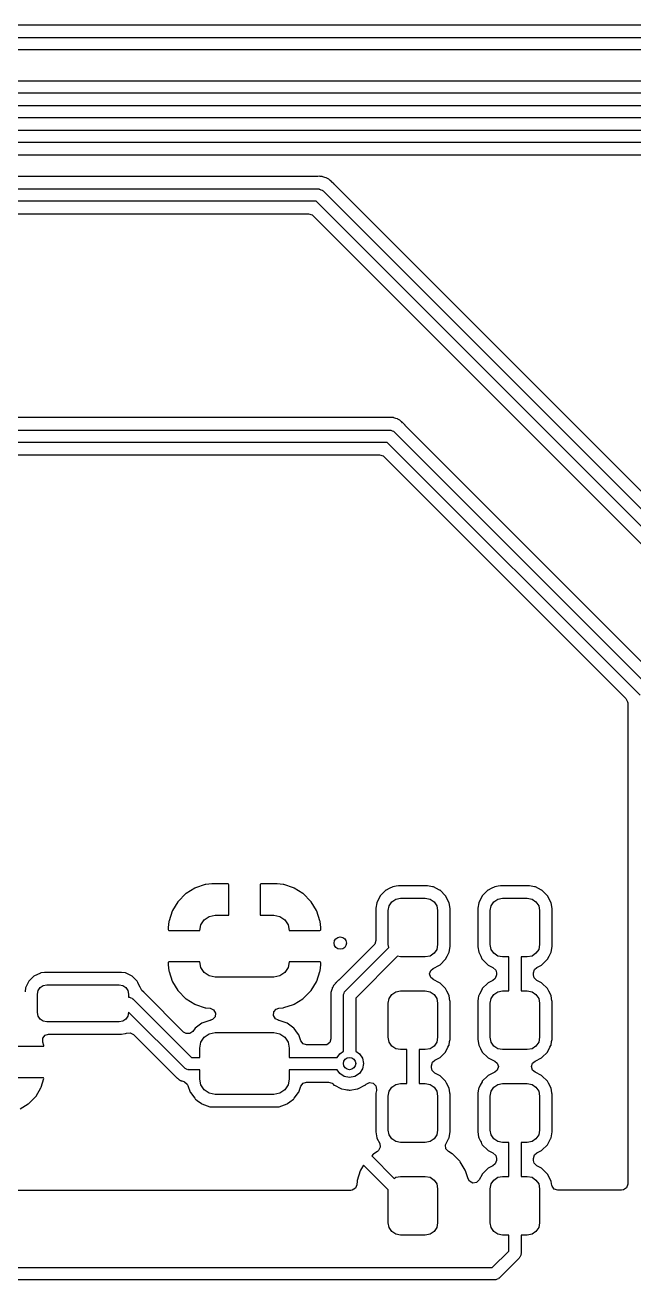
# Model space of a CAD drawing. Extents: x 97 to 313, y -173 to 213.
# Drawn here: x 206.2 to 216.05, y -152.95 to -132.65 of the extents above; entities that cross this region are included whole.
import ezdxf

# ---------------------------------------------------------------- set-up
doc = ezdxf.new("R2010")
doc.units = 0
doc.layers.add('BLACK', color=7, linetype='CONTINUOUS')

msp = doc.modelspace()

# ---------------------------------------------------------------- linework, layer by layer
at = {"layer": 'BLACK', "linetype": 'CONTINUOUS'}
for p, q in [((229.673, -132.649), (193.554, -132.649)), ((193.5, -132.85), (229.7, -132.85)), ((229.659, -133.05), (193.541, -133.05)), ((194.4, -133.55), (226.1, -133.55)), ((226.059, -133.75), (194.441, -133.75)), ((196.091, -133.951), (219.63, -133.951)), ((219.623, -134.149), (196.092, -134.149)), ((195.949, -134.35), (219.65, -134.35)), ((219.609, -134.55), (195.949, -134.55)), ((196.092, -134.75), (219.485, -134.75)), ((210.923, -135.1), (196.042, -135.1)), ((210.936, -135.099), (210.923, -135.1)), ((210.965, -135.095), (210.936, -135.099)), ((210.974, -135.097), (210.965, -135.095)), ((210.997, -135.1), (210.974, -135.097)), ((210.974, -135.097), (210.974, -135.097)), ((210.974, -135.097), (210.974, -135.097)), ((211.003, -135.1), (210.997, -135.1)), ((211.009, -135.1), (211.003, -135.1)), ((211.016, -135.103), (211.009, -135.1)), ((211.034, -135.11), (211.016, -135.103)), ((211.016, -135.103), (211.016, -135.103)), ((211.048, -135.114), (211.034, -135.11)), ((211.074, -135.121), (211.048, -135.114)), ((211.081, -135.126), (211.074, -135.121)), ((211.083, -135.127), (211.081, -135.126)), ((211.081, -135.126), (211.081, -135.126)), ((211.103, -135.137), (211.083, -135.127)), ((211.113, -135.142), (211.103, -135.137)), ((211.12, -135.148), (211.113, -135.142)), ((211.135, -135.162), (211.12, -135.148)), ((211.139, -135.165), (211.135, -135.162)), ((211.143, -135.168), (211.139, -135.165)), ((211.157, -135.182), (211.143, -135.168)), ((211.159, -135.184), (211.157, -135.182)), ((211.195, -135.218), (211.159, -135.184)), ((195.899, -135.3), (210.95, -135.3)), ((210.95, -135.3), (210.958, -135.302)), ((210.958, -135.302), (210.966, -135.301)), ((210.966, -135.301), (210.987, -135.312)), ((210.987, -135.312), (211.009, -135.319)), ((211.009, -135.319), (211.014, -135.326)), ((211.014, -135.326), (211.021, -135.329)), ((211.021, -135.329), (217.021, -141.329)), ((211.198, -135.222), (211.195, -135.218)), ((211.2, -135.225), (211.198, -135.222)), ((217.143, -141.168), (211.2, -135.225)), ((210.909, -135.5), (195.899, -135.5)), ((216.85, -141.441), (210.909, -135.5)), ((196.042, -135.701), (210.785, -135.701)), ((210.785, -135.701), (210.843, -135.719)), ((210.843, -135.719), (210.855, -135.729)), ((210.855, -135.729), (216.621, -141.495)), ((212.073, -138.999), (201.654, -138.999)), ((212.086, -138.999), (212.073, -138.999)), ((212.087, -138.998), (212.086, -138.999)), ((212.115, -138.995), (212.087, -138.998)), ((212.124, -138.997), (212.115, -138.995)), ((212.147, -138.999), (212.124, -138.997)), ((212.124, -138.997), (212.124, -138.997)), ((212.124, -138.997), (212.124, -138.997)), ((212.153, -138.999), (212.147, -138.999)), ((212.159, -139), (212.153, -138.999)), ((212.166, -139.003), (212.159, -139)), ((212.184, -139.01), (212.166, -139.003)), ((212.166, -139.003), (212.166, -139.003)), ((212.198, -139.014), (212.184, -139.01)), ((212.224, -139.021), (212.198, -139.014)), ((212.231, -139.026), (212.224, -139.021)), ((212.233, -139.027), (212.231, -139.026)), ((212.231, -139.026), (212.231, -139.026)), ((212.253, -139.037), (212.233, -139.027)), ((212.263, -139.042), (212.253, -139.037)), ((212.27, -139.048), (212.263, -139.042)), ((212.285, -139.062), (212.27, -139.048)), ((201.6, -139.2), (212.1, -139.2)), ((212.1, -139.2), (212.108, -139.202)), ((212.108, -139.202), (212.116, -139.201)), ((212.116, -139.201), (212.137, -139.212)), ((212.137, -139.212), (212.159, -139.219)), ((212.159, -139.219), (212.164, -139.226)), ((212.164, -139.226), (212.171, -139.229)), ((212.171, -139.229), (216.321, -143.379)), ((212.289, -139.065), (212.285, -139.062)), ((212.293, -139.068), (212.289, -139.065)), ((212.307, -139.082), (212.293, -139.068)), ((212.309, -139.084), (212.307, -139.082)), ((212.345, -139.118), (212.309, -139.084)), ((212.348, -139.122), (212.345, -139.118)), ((212.35, -139.125), (212.348, -139.122)), ((216.443, -143.218), (212.35, -139.125)), ((212.059, -139.4), (201.641, -139.4)), ((216.15, -143.491), (212.059, -139.4)), ((201.765, -139.6), (211.935, -139.6)), ((211.935, -139.6), (211.993, -139.619)), ((211.993, -139.619), (212.005, -139.629)), ((212.005, -139.629), (215.921, -143.545)), ((215.921, -143.545), (215.948, -143.6)), ((215.948, -143.6), (215.95, -143.615)), ((215.95, -143.615), (215.95, -151.401)), ((209.114, -146.555), (208.957, -146.607)), ((209.124, -146.552), (209.114, -146.555)), ((209.222, -146.542), (209.124, -146.552)), ((209.227, -146.542), (209.222, -146.542)), ((209.488, -146.542), (209.227, -146.542)), ((209.492, -146.545), (209.488, -146.542)), ((209.496, -146.558), (209.492, -146.545)), ((209.496, -147.05), (209.496, -146.558)), ((210.007, -146.546), (210.004, -146.55)), ((210.004, -146.55), (210.004, -147.05)), ((210.02, -146.542), (210.007, -146.546)), ((210.273, -146.542), (210.02, -146.542)), ((210.278, -146.542), (210.273, -146.542)), ((210.374, -146.552), (210.278, -146.542)), ((210.385, -146.554), (210.374, -146.552)), ((210.542, -146.607), (210.385, -146.554)), ((208.797, -146.706), (208.68, -146.823)), ((208.806, -146.699), (208.797, -146.706)), ((208.946, -146.612), (208.806, -146.699)), ((208.957, -146.607), (208.946, -146.612)), ((210.552, -146.611), (210.542, -146.607)), ((210.693, -146.698), (210.552, -146.611)), ((210.702, -146.705), (210.693, -146.698)), ((210.819, -146.822), (210.702, -146.705)), ((211.943, -146.744), (211.893, -146.843)), ((211.947, -146.737), (211.943, -146.744)), ((211.943, -146.744), (211.943, -146.744)), ((212.037, -146.647), (211.947, -146.737)), ((212.044, -146.643), (212.037, -146.647)), ((212.093, -146.618), (212.044, -146.643)), ((212.044, -146.643), (212.044, -146.643)), ((212.15, -146.589), (212.093, -146.618)), ((212.203, -146.581), (212.15, -146.589)), ((212.198, -146.79), (212.275, -146.775)), ((212.24, -146.575), (212.203, -146.581)), ((212.243, -146.575), (212.24, -146.575)), ((212.24, -146.575), (212.24, -146.575)), ((212.475, -146.575), (212.243, -146.575)), ((212.275, -146.775), (212.675, -146.775)), ((212.707, -146.575), (212.475, -146.575)), ((212.675, -146.775), (212.752, -146.79)), ((212.71, -146.575), (212.707, -146.575)), ((212.793, -146.588), (212.71, -146.575)), ((212.71, -146.575), (212.71, -146.575)), ((212.8, -146.589), (212.793, -146.588)), ((212.793, -146.588), (212.793, -146.588)), ((212.807, -146.593), (212.8, -146.589)), ((212.906, -146.643), (212.807, -146.593)), ((212.807, -146.593), (212.807, -146.593)), ((212.913, -146.647), (212.906, -146.643)), ((212.906, -146.643), (212.906, -146.643)), ((213.003, -146.737), (212.913, -146.647)), ((213.061, -146.85), (213.003, -146.737)), ((213.593, -146.744), (213.543, -146.843)), ((213.597, -146.737), (213.593, -146.744)), ((213.593, -146.744), (213.593, -146.744)), ((213.687, -146.647), (213.597, -146.737)), ((213.694, -146.643), (213.687, -146.647)), ((213.743, -146.618), (213.694, -146.643)), ((213.694, -146.643), (213.694, -146.643)), ((213.8, -146.589), (213.743, -146.618)), ((213.853, -146.581), (213.8, -146.589)), ((213.848, -146.79), (213.925, -146.775)), ((213.89, -146.575), (213.853, -146.581)), ((213.893, -146.575), (213.89, -146.575)), ((213.89, -146.575), (213.89, -146.575)), ((214.125, -146.575), (213.893, -146.575)), ((213.925, -146.775), (214.325, -146.775)), ((214.357, -146.575), (214.125, -146.575)), ((214.325, -146.775), (214.402, -146.79)), ((214.36, -146.575), (214.357, -146.575)), ((214.443, -146.588), (214.36, -146.575)), ((214.36, -146.575), (214.36, -146.575)), ((214.45, -146.589), (214.443, -146.588)), ((214.443, -146.588), (214.443, -146.588)), ((214.457, -146.593), (214.45, -146.589)), ((214.556, -146.643), (214.457, -146.593)), ((214.457, -146.593), (214.457, -146.593)), ((214.563, -146.647), (214.556, -146.643)), ((214.556, -146.643), (214.556, -146.643)), ((214.653, -146.737), (214.563, -146.647)), ((214.711, -146.85), (214.653, -146.737)), ((208.586, -146.973), (208.582, -146.983)), ((208.673, -146.832), (208.586, -146.973)), ((208.68, -146.823), (208.673, -146.832)), ((210.826, -146.831), (210.819, -146.822)), ((210.913, -146.971), (210.826, -146.831)), ((210.918, -146.982), (210.913, -146.971)), ((211.875, -146.94), (211.874, -146.943)), ((211.874, -146.943), (211.875, -147.2)), ((211.876, -146.936), (211.875, -146.94)), ((211.889, -146.85), (211.876, -146.936)), ((211.893, -146.843), (211.889, -146.85)), ((212.075, -146.975), (212.09, -146.898)), ((212.075, -147.525), (212.075, -146.975)), ((212.09, -146.898), (212.134, -146.834)), ((212.134, -146.834), (212.198, -146.79)), ((212.752, -146.79), (212.816, -146.834)), ((212.816, -146.834), (212.86, -146.898)), ((212.86, -146.898), (212.875, -146.975)), ((212.875, -146.975), (212.875, -147.525)), ((213.075, -146.94), (213.061, -146.85)), ((213.075, -146.943), (213.075, -146.94)), ((213.075, -147.557), (213.075, -146.943)), ((213.525, -146.94), (213.524, -146.943)), ((213.524, -146.943), (213.525, -147.557)), ((213.526, -146.936), (213.525, -146.94)), ((213.539, -146.85), (213.526, -146.936)), ((213.543, -146.843), (213.539, -146.85)), ((213.725, -146.975), (213.74, -146.898)), ((213.725, -147.525), (213.725, -146.975)), ((213.74, -146.898), (213.784, -146.834)), ((213.784, -146.834), (213.848, -146.79)), ((214.402, -146.79), (214.466, -146.834)), ((214.466, -146.834), (214.51, -146.898)), ((214.51, -146.898), (214.525, -146.975)), ((214.525, -146.975), (214.525, -147.525)), ((214.725, -146.94), (214.711, -146.85)), ((214.725, -146.943), (214.725, -146.94)), ((214.725, -147.557), (214.725, -146.943)), ((208.527, -147.151), (208.517, -147.247)), ((208.529, -147.14), (208.527, -147.151)), ((208.582, -146.983), (208.529, -147.14)), ((209.044, -147.204), (209.098, -147.123)), ((209.098, -147.123), (209.179, -147.069)), ((209.179, -147.069), (209.275, -147.05)), ((209.275, -147.05), (209.496, -147.05)), ((210.004, -147.05), (210.225, -147.05)), ((210.225, -147.05), (210.321, -147.069)), ((210.321, -147.069), (210.402, -147.123)), ((210.402, -147.123), (210.456, -147.204)), ((210.97, -147.139), (210.918, -146.982)), ((210.973, -147.149), (210.97, -147.139)), ((210.983, -147.247), (210.973, -147.149)), ((208.517, -147.247), (208.517, -147.252)), ((208.517, -147.252), (208.517, -147.28)), ((208.517, -147.28), (208.521, -147.293)), ((208.521, -147.293), (208.525, -147.296)), ((208.525, -147.296), (209.026, -147.296)), ((209.026, -147.296), (209.044, -147.204)), ((210.456, -147.204), (210.474, -147.296)), ((210.474, -147.296), (210.967, -147.296)), ((210.967, -147.296), (210.98, -147.292)), ((210.98, -147.292), (210.983, -147.288)), ((210.983, -147.252), (210.983, -147.247)), ((210.983, -147.288), (210.983, -147.252)), ((211.875, -147.2), (211.875, -147.46)), ((211.846, -147.53), (211.275, -148.1)), ((211.379, -148.279), (212.085, -147.574)), ((211.856, -147.518), (211.846, -147.53)), ((211.875, -147.46), (211.856, -147.518)), ((212.085, -147.574), (212.075, -147.525)), ((212.875, -147.525), (212.86, -147.602)), ((213.061, -147.648), (213.075, -147.558)), ((213.075, -147.558), (213.075, -147.557)), ((213.525, -147.557), (213.525, -147.56)), ((213.525, -147.56), (213.539, -147.65)), ((213.74, -147.602), (213.725, -147.525)), ((214.525, -147.525), (214.51, -147.602)), ((214.711, -147.648), (214.725, -147.558)), ((214.725, -147.558), (214.725, -147.557)), ((212.226, -147.715), (211.55, -148.391)), ((212.275, -147.725), (212.226, -147.715)), ((212.675, -147.725), (212.275, -147.725)), ((212.752, -147.71), (212.675, -147.725)), ((212.816, -147.666), (212.752, -147.71)), ((212.86, -147.602), (212.816, -147.666)), ((212.913, -147.853), (213.003, -147.763)), ((213.003, -147.763), (213.029, -147.713)), ((213.029, -147.713), (213.057, -147.657)), ((213.057, -147.657), (213.061, -147.65)), ((213.057, -147.657), (213.057, -147.657)), ((213.061, -147.65), (213.061, -147.648)), ((213.539, -147.65), (213.572, -147.714)), ((213.572, -147.714), (213.592, -147.754)), ((213.592, -147.754), (213.597, -147.763)), ((213.597, -147.763), (213.687, -147.853)), ((213.784, -147.666), (213.74, -147.602)), ((213.848, -147.71), (213.784, -147.666)), ((213.925, -147.725), (213.848, -147.71)), ((214.025, -147.725), (213.925, -147.725)), ((214.025, -148.275), (214.025, -147.725)), ((214.325, -147.725), (214.225, -147.725)), ((214.225, -147.725), (214.225, -148.275)), ((214.402, -147.71), (214.325, -147.725)), ((214.466, -147.666), (214.402, -147.71)), ((214.51, -147.602), (214.466, -147.666)), ((214.563, -147.853), (214.653, -147.763)), ((214.653, -147.763), (214.679, -147.713)), ((214.679, -147.713), (214.707, -147.657)), ((214.707, -147.657), (214.711, -147.65)), ((214.707, -147.657), (214.707, -147.657)), ((214.711, -147.65), (214.711, -147.648)), ((206.448, -147.985), (206.343, -148.036)), ((206.455, -147.984), (206.448, -147.985)), ((206.456, -147.984), (206.455, -147.984)), ((206.513, -147.975), (206.456, -147.984)), ((206.517, -147.975), (206.513, -147.975)), ((206.513, -147.975), (206.513, -147.975)), ((207.758, -147.975), (206.517, -147.975)), ((207.762, -147.975), (207.758, -147.975)), ((207.819, -147.983), (207.762, -147.975)), ((207.762, -147.975), (207.762, -147.975)), ((207.827, -147.984), (207.819, -147.983)), ((207.819, -147.983), (207.819, -147.983)), ((207.931, -148.036), (207.827, -147.984)), ((208.52, -147.808), (208.517, -147.812)), ((208.517, -147.812), (208.517, -147.848)), ((208.517, -147.848), (208.517, -147.853)), ((208.517, -147.853), (208.527, -147.951)), ((208.533, -147.804), (208.52, -147.808)), ((208.527, -147.951), (208.53, -147.961)), ((208.53, -147.961), (208.582, -148.118)), ((209.026, -147.804), (208.533, -147.804)), ((209.044, -147.896), (209.026, -147.804)), ((209.098, -147.977), (209.044, -147.896)), ((209.179, -148.031), (209.098, -147.977)), ((210.402, -147.977), (210.321, -148.031)), ((210.456, -147.896), (210.402, -147.977)), ((210.474, -147.804), (210.456, -147.896)), ((210.975, -147.804), (210.474, -147.804)), ((210.918, -148.117), (210.971, -147.96)), ((210.971, -147.96), (210.973, -147.949)), ((210.973, -147.949), (210.983, -147.853)), ((210.979, -147.807), (210.975, -147.804)), ((210.983, -147.82), (210.979, -147.807)), ((210.983, -147.848), (210.983, -147.82)), ((210.983, -147.853), (210.983, -147.848)), ((212.743, -148), (212.762, -147.942)), ((212.762, -147.942), (212.801, -147.913)), ((212.8, -147.911), (212.906, -147.857)), ((212.801, -147.913), (212.8, -147.911)), ((212.906, -147.857), (212.913, -147.853)), ((212.906, -147.857), (212.906, -147.857)), ((213.687, -147.853), (213.694, -147.857)), ((213.694, -147.857), (213.694, -147.857)), ((213.694, -147.857), (213.77, -147.896)), ((213.77, -147.896), (213.814, -147.939)), ((213.814, -147.939), (213.825, -147.984)), ((213.825, -147.984), (213.825, -148.016)), ((214.425, -147.984), (214.444, -147.926)), ((214.425, -148.016), (214.425, -147.984)), ((214.444, -147.926), (214.48, -147.896)), ((214.48, -147.896), (214.556, -147.857)), ((214.556, -147.857), (214.563, -147.853)), ((214.556, -147.857), (214.556, -147.857)), ((206.261, -148.119), (206.209, -148.223)), ((206.312, -148.067), (206.261, -148.119)), ((206.337, -148.042), (206.312, -148.067)), ((206.343, -148.036), (206.337, -148.042)), ((206.444, -148.219), (206.493, -148.186)), ((206.493, -148.186), (206.55, -148.175)), ((206.55, -148.175), (207.725, -148.175)), ((207.725, -148.175), (207.782, -148.186)), ((207.782, -148.186), (207.831, -148.219)), ((208.014, -148.118), (207.931, -148.036)), ((208.025, -148.14), (208.014, -148.118)), ((208.064, -148.22), (208.025, -148.14)), ((208.582, -148.118), (208.587, -148.129)), ((208.587, -148.129), (208.674, -148.269)), ((209.275, -148.05), (209.179, -148.031)), ((210.225, -148.05), (209.275, -148.05)), ((210.321, -148.031), (210.225, -148.05)), ((210.827, -148.268), (210.914, -148.127)), ((210.914, -148.127), (210.918, -148.117)), ((211.187, -148.197), (211.177, -148.217)), ((211.188, -148.195), (211.187, -148.197)), ((211.192, -148.187), (211.188, -148.195)), ((211.188, -148.195), (211.188, -148.195)), ((211.212, -148.165), (211.192, -148.187)), ((211.215, -148.161), (211.212, -148.165)), ((211.218, -148.157), (211.215, -148.161)), ((211.232, -148.143), (211.218, -148.157)), ((211.234, -148.141), (211.232, -148.143)), ((211.262, -148.111), (211.234, -148.141)), ((211.268, -148.105), (211.262, -148.111)), ((211.272, -148.102), (211.268, -148.105)), ((211.275, -148.1), (211.272, -148.102)), ((212.762, -148.058), (212.743, -148)), ((212.801, -148.087), (212.762, -148.058)), ((212.8, -148.089), (212.801, -148.087)), ((212.906, -148.143), (212.8, -148.089)), ((212.913, -148.147), (212.906, -148.143)), ((212.906, -148.143), (212.906, -148.143)), ((213.003, -148.237), (212.913, -148.147)), ((213.687, -148.147), (213.597, -148.237)), ((213.694, -148.143), (213.687, -148.147)), ((213.77, -148.104), (213.694, -148.143)), ((213.694, -148.143), (213.694, -148.143)), ((213.806, -148.074), (213.77, -148.104)), ((213.825, -148.016), (213.806, -148.074)), ((214.436, -148.061), (214.425, -148.016)), ((214.48, -148.104), (214.436, -148.061)), ((214.556, -148.143), (214.48, -148.104)), ((214.563, -148.147), (214.556, -148.143)), ((214.556, -148.143), (214.556, -148.143)), ((214.653, -148.237), (214.563, -148.147)), ((206.201, -148.278), (206.2, -148.292)), ((206.208, -148.231), (206.201, -148.278)), ((206.209, -148.223), (206.208, -148.231)), ((206.208, -148.231), (206.208, -148.231)), ((206.4, -148.325), (206.411, -148.268)), ((206.4, -148.625), (206.4, -148.325)), ((206.411, -148.268), (206.444, -148.219)), ((207.831, -148.219), (207.864, -148.268)), ((207.864, -148.268), (207.875, -148.325)), ((207.875, -148.325), (207.875, -148.375)), ((207.875, -148.375), (207.883, -148.377)), ((207.883, -148.377), (207.891, -148.376)), ((207.891, -148.376), (207.912, -148.387)), ((207.912, -148.387), (207.934, -148.394)), ((207.934, -148.394), (207.939, -148.401)), ((208.065, -148.223), (208.064, -148.22)), ((208.066, -148.225), (208.065, -148.223)), ((208.091, -148.266), (208.066, -148.225)), ((208.12, -148.293), (208.091, -148.266)), ((208.123, -148.297), (208.12, -148.293)), ((208.125, -148.3), (208.123, -148.297)), ((208.765, -148.94), (208.125, -148.3)), ((208.674, -148.269), (208.681, -148.278)), ((208.681, -148.278), (208.798, -148.395)), ((208.798, -148.395), (208.807, -148.402)), ((210.694, -148.401), (210.703, -148.394)), ((210.703, -148.394), (210.82, -148.277)), ((210.82, -148.277), (210.827, -148.268)), ((211.147, -148.326), (211.145, -148.335)), ((211.145, -148.335), (211.147, -148.352)), ((211.149, -148.303), (211.147, -148.326)), ((211.147, -148.352), (211.149, -148.364)), ((211.15, -148.291), (211.149, -148.297)), ((211.149, -148.297), (211.149, -148.303)), ((211.149, -148.364), (211.149, -148.377)), ((211.149, -148.377), (211.149, -149.05)), ((211.153, -148.284), (211.15, -148.291)), ((211.16, -148.266), (211.153, -148.284)), ((211.164, -148.252), (211.16, -148.266)), ((211.166, -148.243), (211.164, -148.252)), ((211.171, -148.226), (211.166, -148.243)), ((211.176, -148.219), (211.171, -148.226)), ((211.177, -148.217), (211.176, -148.219)), ((211.176, -148.219), (211.176, -148.219)), ((211.35, -148.35), (211.352, -148.342)), ((211.35, -149.251), (211.35, -148.35)), ((211.351, -148.334), (211.362, -148.313)), ((211.352, -148.342), (211.351, -148.334)), ((211.362, -148.313), (211.369, -148.291)), ((211.369, -148.291), (211.376, -148.286)), ((211.376, -148.286), (211.379, -148.279)), ((211.55, -148.391), (211.55, -149.251)), ((212.075, -148.475), (212.09, -148.398)), ((212.09, -148.398), (212.134, -148.334)), ((212.134, -148.334), (212.198, -148.29)), ((212.198, -148.29), (212.275, -148.275)), ((212.275, -148.275), (212.675, -148.275)), ((212.675, -148.275), (212.752, -148.29)), ((212.752, -148.29), (212.816, -148.334)), ((212.816, -148.334), (212.86, -148.398)), ((212.86, -148.398), (212.875, -148.475)), ((213.007, -148.244), (213.003, -148.237)), ((213.024, -148.278), (213.007, -148.244)), ((213.007, -148.244), (213.007, -148.244)), ((213.061, -148.35), (213.024, -148.278)), ((213.068, -148.395), (213.061, -148.35)), ((213.074, -148.436), (213.068, -148.395)), ((213.532, -148.394), (213.525, -148.44)), ((213.538, -148.357), (213.532, -148.394)), ((213.539, -148.35), (213.538, -148.357)), ((213.538, -148.357), (213.538, -148.357)), ((213.551, -148.326), (213.539, -148.35)), ((213.593, -148.244), (213.551, -148.326)), ((213.597, -148.237), (213.593, -148.244)), ((213.593, -148.244), (213.593, -148.244)), ((213.725, -148.475), (213.74, -148.398)), ((213.74, -148.398), (213.784, -148.334)), ((213.784, -148.334), (213.848, -148.29)), ((213.848, -148.29), (213.925, -148.275)), ((213.925, -148.275), (214.025, -148.275)), ((214.225, -148.275), (214.325, -148.275)), ((214.325, -148.275), (214.402, -148.29)), ((214.402, -148.29), (214.466, -148.334)), ((214.466, -148.334), (214.51, -148.398)), ((214.51, -148.398), (214.525, -148.475)), ((214.657, -148.244), (214.653, -148.237)), ((214.674, -148.278), (214.657, -148.244)), ((214.657, -148.244), (214.657, -148.244)), ((214.711, -148.35), (214.674, -148.278)), ((214.718, -148.395), (214.711, -148.35)), ((214.724, -148.436), (214.718, -148.395)), ((207.939, -148.401), (207.946, -148.404)), ((207.946, -148.404), (208.891, -149.35)), ((208.807, -148.402), (208.948, -148.489)), ((208.948, -148.489), (208.958, -148.493)), ((208.958, -148.493), (209.115, -148.546)), ((209.115, -148.546), (209.126, -148.548)), ((209.126, -148.548), (209.195, -148.555)), ((209.195, -148.555), (209.251, -148.58)), ((209.251, -148.58), (209.282, -148.633)), ((210.224, -148.614), (210.264, -148.568)), ((210.264, -148.568), (210.304, -148.555)), ((210.304, -148.555), (210.376, -148.548)), ((210.376, -148.548), (210.386, -148.545)), ((210.386, -148.545), (210.543, -148.493)), ((210.543, -148.493), (210.554, -148.488)), ((210.554, -148.488), (210.694, -148.401)), ((212.075, -149.025), (212.075, -148.475)), ((212.875, -148.475), (212.875, -149.025)), ((213.075, -148.443), (213.074, -148.436)), ((213.075, -149.057), (213.075, -148.443)), ((213.525, -148.44), (213.524, -148.443)), ((213.524, -148.443), (213.525, -149.057)), ((213.725, -149.025), (213.725, -148.475)), ((214.525, -148.475), (214.525, -149.025)), ((214.725, -148.443), (214.724, -148.436)), ((214.725, -149.057), (214.725, -148.443)), ((206.411, -148.682), (206.4, -148.625)), ((206.444, -148.731), (206.411, -148.682)), ((206.493, -148.764), (206.444, -148.731)), ((206.55, -148.775), (206.493, -148.764)), ((207.725, -148.775), (206.55, -148.775)), ((207.782, -148.764), (207.725, -148.775)), ((207.831, -148.731), (207.782, -148.764)), ((207.864, -148.682), (207.831, -148.731)), ((207.875, -148.625), (207.864, -148.682)), ((208.779, -149.521), (207.875, -148.616)), ((207.875, -148.616), (207.875, -148.625)), ((209.062, -148.797), (208.953, -148.878)), ((209.19, -148.752), (209.062, -148.797)), ((209.196, -148.752), (209.19, -148.752)), ((209.202, -148.751), (209.196, -148.752)), ((209.235, -148.739), (209.201, -148.75)), ((209.201, -148.75), (209.202, -148.751)), ((209.276, -148.693), (209.235, -148.739)), ((209.282, -148.633), (209.276, -148.693)), ((210.218, -148.675), (210.224, -148.614)), ((210.249, -148.728), (210.218, -148.675)), ((210.299, -148.749), (210.249, -148.728)), ((210.298, -148.751), (210.299, -148.749)), ((210.304, -148.752), (210.298, -148.751)), ((210.31, -148.752), (210.304, -148.752)), ((210.438, -148.797), (210.31, -148.752)), ((210.547, -148.878), (210.438, -148.797)), ((206.487, -149.041), (206.524, -148.993)), ((206.524, -148.993), (206.58, -148.975)), ((206.58, -148.975), (207.758, -148.975)), ((207.758, -148.975), (207.762, -148.975)), ((207.762, -148.975), (207.819, -148.966)), ((207.762, -148.975), (207.762, -148.975)), ((207.819, -148.966), (207.82, -148.966)), ((207.82, -148.966), (207.827, -148.965)), ((207.827, -148.965), (207.84, -148.959)), ((207.84, -148.959), (207.9, -148.951)), ((207.9, -148.951), (207.953, -148.978)), ((207.953, -148.978), (208.276, -149.301)), ((208.804, -148.964), (208.765, -148.94)), ((208.865, -148.965), (208.804, -148.964)), ((208.915, -148.929), (208.865, -148.965)), ((208.953, -148.878), (208.915, -148.929)), ((209.098, -149.023), (209.179, -148.969)), ((209.179, -148.969), (209.275, -148.95)), ((209.275, -148.95), (210.225, -148.95)), ((210.225, -148.95), (210.321, -148.969)), ((210.321, -148.969), (210.402, -149.023)), ((210.552, -148.884), (210.547, -148.878)), ((210.607, -148.959), (210.552, -148.884)), ((210.552, -148.884), (210.552, -148.884)), ((210.628, -148.987), (210.607, -148.959)), ((210.662, -149.083), (210.628, -148.987)), ((205.957, -149.171), (206.489, -149.171)), ((206.485, -149.102), (206.487, -149.041)), ((206.501, -149.157), (206.485, -149.102)), ((206.489, -149.171), (206.501, -149.167)), ((206.501, -149.167), (206.501, -149.157)), ((209.025, -149.2), (209.044, -149.104)), ((209.025, -149.35), (209.025, -149.2)), ((209.044, -149.104), (209.098, -149.023)), ((210.402, -149.023), (210.456, -149.104)), ((210.456, -149.104), (210.475, -149.2)), ((210.475, -149.2), (210.475, -149.35)), ((210.697, -149.131), (210.662, -149.083)), ((210.755, -149.149), (210.697, -149.131)), ((211.05, -149.149), (210.755, -149.149)), ((211.081, -149.145), (211.05, -149.149)), ((211.131, -149.109), (211.081, -149.145)), ((211.149, -149.05), (211.131, -149.109)), ((212.09, -149.102), (212.075, -149.025)), ((212.134, -149.166), (212.09, -149.102)), ((212.198, -149.21), (212.134, -149.166)), ((212.275, -149.225), (212.198, -149.21)), ((212.752, -149.21), (212.675, -149.225)), ((212.816, -149.166), (212.752, -149.21)), ((212.86, -149.102), (212.816, -149.166)), ((212.875, -149.025), (212.86, -149.102)), ((213.003, -149.263), (213.042, -149.187)), ((213.042, -149.187), (213.057, -149.157)), ((213.057, -149.157), (213.061, -149.15)), ((213.057, -149.157), (213.057, -149.157)), ((213.061, -149.15), (213.062, -149.139)), ((213.062, -149.139), (213.068, -149.102)), ((213.068, -149.102), (213.069, -149.095)), ((213.069, -149.095), (213.075, -149.06)), ((213.075, -149.06), (213.075, -149.057)), ((213.075, -149.06), (213.075, -149.06)), ((213.525, -149.057), (213.535, -149.125)), ((213.535, -149.125), (213.539, -149.15)), ((213.539, -149.15), (213.568, -149.207)), ((213.568, -149.207), (213.592, -149.254)), ((213.74, -149.102), (213.725, -149.025)), ((213.784, -149.166), (213.74, -149.102)), ((213.848, -149.21), (213.784, -149.166)), ((213.925, -149.225), (213.848, -149.21)), ((214.402, -149.21), (214.325, -149.225)), ((214.466, -149.166), (214.402, -149.21)), ((214.51, -149.102), (214.466, -149.166)), ((214.525, -149.025), (214.51, -149.102)), ((214.653, -149.263), (214.692, -149.187)), ((214.692, -149.187), (214.707, -149.157)), ((214.707, -149.157), (214.711, -149.15)), ((214.707, -149.157), (214.707, -149.157)), ((214.711, -149.15), (214.712, -149.139)), ((214.712, -149.139), (214.718, -149.102)), ((214.718, -149.102), (214.719, -149.095)), ((214.719, -149.095), (214.725, -149.06)), ((214.725, -149.06), (214.725, -149.057)), ((214.725, -149.06), (214.725, -149.06)), ((208.276, -149.301), (208.276, -149.301)), ((208.276, -149.301), (208.6, -149.625)), ((208.891, -149.35), (209.025, -149.35)), ((210.475, -149.35), (211.251, -149.35)), ((211.251, -149.35), (211.291, -149.291)), ((211.291, -149.291), (211.35, -149.251)), ((211.55, -149.251), (211.609, -149.291)), ((211.609, -149.291), (211.658, -149.364)), ((211.658, -149.364), (211.675, -149.45)), ((212.375, -149.225), (212.275, -149.225)), ((212.375, -149.775), (212.375, -149.225)), ((212.675, -149.225), (212.575, -149.225)), ((212.575, -149.225), (212.575, -149.775)), ((212.794, -149.426), (212.83, -149.396)), ((212.83, -149.396), (212.906, -149.357)), ((212.906, -149.357), (212.913, -149.353)), ((212.906, -149.357), (212.906, -149.357)), ((212.913, -149.353), (213.003, -149.263)), ((213.592, -149.254), (213.596, -149.261)), ((213.596, -149.261), (213.597, -149.263)), ((213.597, -149.263), (213.687, -149.353)), ((213.687, -149.353), (213.694, -149.357)), ((213.694, -149.357), (213.694, -149.357)), ((213.694, -149.357), (213.8, -149.411)), ((213.8, -149.411), (213.799, -149.413)), ((213.799, -149.413), (213.838, -149.442)), ((214.325, -149.225), (213.925, -149.225)), ((214.412, -149.442), (214.451, -149.413)), ((214.45, -149.411), (214.556, -149.357)), ((214.451, -149.413), (214.45, -149.411)), ((214.556, -149.357), (214.563, -149.353)), ((214.556, -149.357), (214.556, -149.357)), ((214.563, -149.353), (214.653, -149.263)), ((208.786, -149.524), (208.779, -149.521)), ((208.791, -149.531), (208.786, -149.524)), ((208.813, -149.538), (208.791, -149.531)), ((208.834, -149.549), (208.813, -149.538)), ((208.842, -149.548), (208.834, -149.549)), ((208.85, -149.55), (208.842, -149.548)), ((209.025, -149.55), (208.85, -149.55)), ((209.025, -149.7), (209.025, -149.55)), ((211.251, -149.55), (210.475, -149.55)), ((210.475, -149.55), (210.475, -149.7)), ((211.291, -149.609), (211.251, -149.55)), ((211.364, -149.658), (211.291, -149.609)), ((211.609, -149.609), (211.536, -149.658)), ((211.658, -149.536), (211.609, -149.609)), ((211.675, -149.45), (211.658, -149.536)), ((212.775, -149.484), (212.794, -149.426)), ((212.775, -149.516), (212.775, -149.484)), ((212.786, -149.561), (212.775, -149.516)), ((212.83, -149.604), (212.786, -149.561)), ((212.906, -149.643), (212.83, -149.604)), ((213.8, -149.589), (213.694, -149.643)), ((213.838, -149.558), (213.799, -149.587)), ((213.799, -149.587), (213.8, -149.589)), ((213.838, -149.442), (213.857, -149.5)), ((213.857, -149.5), (213.838, -149.558)), ((214.393, -149.5), (214.412, -149.442)), ((214.412, -149.558), (214.393, -149.5)), ((214.451, -149.587), (214.412, -149.558)), ((214.45, -149.589), (214.451, -149.587)), ((214.556, -149.643), (214.45, -149.589)), ((206.49, -149.679), (205.957, -149.679)), ((206.46, -149.832), (206.501, -149.694)), ((206.5, -149.682), (206.49, -149.679)), ((206.501, -149.694), (206.5, -149.682)), ((208.6, -149.625), (208.602, -149.628)), ((208.602, -149.628), (208.605, -149.632)), ((208.605, -149.632), (208.611, -149.638)), ((208.611, -149.638), (208.617, -149.643)), ((208.617, -149.643), (208.632, -149.658)), ((208.632, -149.658), (208.641, -149.666)), ((208.641, -149.666), (208.644, -149.668)), ((208.644, -149.668), (208.649, -149.674)), ((208.649, -149.674), (208.657, -149.682)), ((208.657, -149.682), (208.661, -149.685)), ((208.661, -149.685), (208.665, -149.688)), ((208.665, -149.688), (208.687, -149.708)), ((208.687, -149.708), (208.695, -149.712)), ((208.695, -149.712), (208.695, -149.712)), ((208.695, -149.712), (208.697, -149.713)), ((208.697, -149.713), (208.717, -149.723)), ((208.717, -149.723), (208.719, -149.724)), ((208.719, -149.724), (208.719, -149.724)), ((208.719, -149.724), (208.726, -149.729)), ((208.726, -149.729), (208.735, -149.732)), ((208.735, -149.732), (208.735, -149.732)), ((208.735, -149.732), (208.752, -149.736)), ((208.752, -149.736), (208.766, -149.74)), ((208.766, -149.74), (208.777, -149.745)), ((208.777, -149.745), (208.824, -149.784)), ((208.824, -149.784), (208.834, -149.804)), ((208.834, -149.804), (208.872, -149.913)), ((209.044, -149.796), (209.025, -149.7)), ((209.098, -149.877), (209.044, -149.796)), ((210.456, -149.796), (210.402, -149.877)), ((210.475, -149.7), (210.456, -149.796)), ((210.628, -149.913), (210.662, -149.817)), ((210.662, -149.817), (210.699, -149.768)), ((210.699, -149.768), (210.755, -149.75)), ((210.755, -149.75), (211.108, -149.75)), ((211.108, -149.75), (211.166, -149.769)), ((211.166, -149.769), (211.178, -149.779)), ((211.178, -149.779), (211.197, -149.799)), ((211.197, -149.799), (211.204, -149.802)), ((211.204, -149.802), (211.204, -149.802)), ((211.204, -149.802), (211.306, -149.854)), ((211.45, -149.675), (211.364, -149.658)), ((211.536, -149.658), (211.45, -149.675)), ((211.593, -149.855), (211.696, -149.802)), ((211.696, -149.802), (211.703, -149.799)), ((211.696, -149.802), (211.696, -149.802)), ((211.703, -149.799), (211.719, -149.783)), ((211.719, -149.783), (211.773, -149.755)), ((211.773, -149.755), (211.834, -149.765)), ((211.834, -149.765), (211.877, -149.808)), ((211.877, -149.808), (211.886, -149.869)), ((212.134, -149.834), (212.198, -149.79)), ((212.198, -149.79), (212.275, -149.775)), ((212.275, -149.775), (212.375, -149.775)), ((212.575, -149.775), (212.675, -149.775)), ((212.675, -149.775), (212.752, -149.79)), ((212.752, -149.79), (212.816, -149.834)), ((212.913, -149.647), (212.906, -149.643)), ((212.906, -149.643), (212.906, -149.643)), ((213.003, -149.737), (212.913, -149.647)), ((213.007, -149.744), (213.003, -149.737)), ((213.019, -149.768), (213.007, -149.744)), ((213.007, -149.744), (213.007, -149.744)), ((213.061, -149.85), (213.019, -149.768)), ((213.564, -149.802), (213.539, -149.85)), ((213.593, -149.744), (213.564, -149.802)), ((213.597, -149.737), (213.593, -149.744)), ((213.593, -149.744), (213.593, -149.744)), ((213.687, -149.647), (213.597, -149.737)), ((213.694, -149.643), (213.687, -149.647)), ((213.694, -149.643), (213.694, -149.643)), ((213.784, -149.834), (213.848, -149.79)), ((213.848, -149.79), (213.925, -149.775)), ((213.925, -149.775), (214.325, -149.775)), ((214.325, -149.775), (214.402, -149.79)), ((214.402, -149.79), (214.466, -149.834)), ((214.563, -149.647), (214.556, -149.643)), ((214.556, -149.643), (214.556, -149.643)), ((214.653, -149.737), (214.563, -149.647)), ((214.657, -149.744), (214.653, -149.737)), ((214.669, -149.768), (214.657, -149.744)), ((214.657, -149.744), (214.657, -149.744)), ((214.711, -149.85), (214.669, -149.768)), ((206.261, -150.095), (206.37, -149.986)), ((206.37, -149.986), (206.377, -149.976)), ((206.377, -149.976), (206.456, -149.844)), ((206.456, -149.844), (206.46, -149.832)), ((208.872, -149.913), (208.877, -149.919)), ((208.877, -149.919), (208.877, -149.919)), ((208.877, -149.919), (208.944, -150.01)), ((208.944, -150.01), (208.953, -150.022)), ((208.953, -150.022), (208.959, -150.027)), ((209.179, -149.931), (209.098, -149.877)), ((209.275, -149.95), (209.179, -149.931)), ((210.225, -149.95), (209.275, -149.95)), ((210.321, -149.931), (210.225, -149.95)), ((210.402, -149.877), (210.321, -149.931)), ((210.541, -150.027), (210.547, -150.022)), ((210.547, -150.022), (210.556, -150.01)), ((210.556, -150.01), (210.623, -149.919)), ((210.623, -149.919), (210.628, -149.913)), ((210.623, -149.919), (210.623, -149.919)), ((211.306, -149.854), (211.31, -149.856)), ((211.31, -149.856), (211.317, -149.86)), ((211.317, -149.86), (211.325, -149.861)), ((211.325, -149.861), (211.325, -149.861)), ((211.325, -149.861), (211.386, -149.871)), ((211.386, -149.871), (211.403, -149.873)), ((211.403, -149.873), (211.421, -149.876)), ((211.421, -149.876), (211.425, -149.877)), ((211.425, -149.877), (211.442, -149.88)), ((211.442, -149.88), (211.45, -149.881)), ((211.45, -149.881), (211.458, -149.88)), ((211.458, -149.88), (211.575, -149.861)), ((211.458, -149.88), (211.458, -149.88)), ((211.575, -149.861), (211.583, -149.86)), ((211.575, -149.861), (211.575, -149.861)), ((211.583, -149.86), (211.593, -149.855)), ((211.876, -149.933), (211.874, -149.943)), ((211.874, -149.943), (211.875, -150.557)), ((211.883, -149.887), (211.876, -149.931)), ((211.876, -149.931), (211.876, -149.933)), ((211.886, -149.869), (211.883, -149.887)), ((212.075, -149.975), (212.09, -149.898)), ((212.075, -150.525), (212.075, -149.975)), ((212.09, -149.898), (212.134, -149.834)), ((212.816, -149.834), (212.86, -149.898)), ((212.86, -149.898), (212.875, -149.975)), ((212.875, -149.975), (212.875, -150.525)), ((213.066, -149.884), (213.061, -149.85)), ((213.073, -149.925), (213.066, -149.884)), ((213.074, -149.931), (213.073, -149.925)), ((213.075, -149.943), (213.074, -149.931)), ((213.075, -150.557), (213.075, -149.943)), ((213.526, -149.933), (213.524, -149.943)), ((213.524, -149.943), (213.525, -150.557)), ((213.538, -149.857), (213.526, -149.931)), ((213.526, -149.931), (213.526, -149.933)), ((213.539, -149.85), (213.538, -149.857)), ((213.538, -149.857), (213.538, -149.857)), ((213.725, -149.975), (213.74, -149.898)), ((213.725, -150.525), (213.725, -149.975)), ((213.74, -149.898), (213.784, -149.834)), ((214.466, -149.834), (214.51, -149.898)), ((214.51, -149.898), (214.525, -149.975)), ((214.525, -149.975), (214.525, -150.525)), ((214.716, -149.884), (214.711, -149.85)), ((214.723, -149.925), (214.716, -149.884)), ((214.724, -149.931), (214.723, -149.925)), ((214.725, -149.943), (214.724, -149.931)), ((214.725, -150.557), (214.725, -149.943)), ((206.119, -150.181), (206.251, -150.102)), ((206.251, -150.102), (206.261, -150.095)), ((208.959, -150.027), (208.987, -150.048)), ((208.987, -150.048), (209.055, -150.097)), ((209.055, -150.097), (209.062, -150.103)), ((209.062, -150.103), (209.19, -150.148)), ((209.19, -150.148), (209.196, -150.148)), ((209.196, -150.148), (209.196, -150.148)), ((209.196, -150.148), (209.219, -150.15)), ((209.219, -150.15), (209.219, -150.15)), ((209.219, -150.15), (209.221, -150.15)), ((209.221, -150.15), (210.279, -150.15)), ((210.279, -150.15), (210.281, -150.15)), ((210.281, -150.15), (210.304, -150.148)), ((210.281, -150.15), (210.281, -150.15)), ((210.304, -150.148), (210.304, -150.148)), ((210.304, -150.148), (210.31, -150.148)), ((210.31, -150.148), (210.438, -150.103)), ((210.438, -150.103), (210.445, -150.097)), ((210.445, -150.097), (210.482, -150.07)), ((210.482, -150.07), (210.541, -150.027)), ((211.875, -150.557), (211.889, -150.65)), ((212.09, -150.602), (212.075, -150.525)), ((212.134, -150.666), (212.09, -150.602)), ((212.86, -150.602), (212.816, -150.666)), ((212.875, -150.525), (212.86, -150.602)), ((213.061, -150.645), (213.075, -150.557)), ((213.525, -150.557), (213.537, -150.638)), ((213.74, -150.602), (213.725, -150.525)), ((213.784, -150.666), (213.74, -150.602)), ((214.51, -150.602), (214.466, -150.666)), ((214.525, -150.525), (214.51, -150.602)), ((214.711, -150.65), (214.725, -150.557)), ((211.889, -150.65), (211.893, -150.657)), ((211.893, -150.657), (211.893, -150.657)), ((211.893, -150.657), (211.937, -150.744)), ((211.947, -150.805), (211.919, -150.859)), ((211.937, -150.744), (211.947, -150.805)), ((212.198, -150.71), (212.134, -150.666)), ((212.275, -150.725), (212.198, -150.71)), ((212.675, -150.725), (212.275, -150.725)), ((212.752, -150.71), (212.675, -150.725)), ((212.816, -150.666), (212.752, -150.71)), ((213.004, -150.767), (213.013, -150.744)), ((213.01, -150.828), (213.004, -150.767)), ((213.05, -150.874), (213.01, -150.828)), ((213.013, -150.744), (213.057, -150.657)), ((213.057, -150.657), (213.061, -150.65)), ((213.057, -150.657), (213.057, -150.657)), ((213.061, -150.65), (213.061, -150.645)), ((213.537, -150.638), (213.539, -150.65)), ((213.539, -150.65), (213.566, -150.703)), ((213.566, -150.703), (213.577, -150.724)), ((213.577, -150.724), (213.587, -150.744)), ((213.587, -150.744), (213.597, -150.763)), ((213.597, -150.763), (213.687, -150.853)), ((213.848, -150.71), (213.784, -150.666)), ((213.925, -150.725), (213.848, -150.71)), ((214.025, -150.725), (213.925, -150.725)), ((214.025, -151.275), (214.025, -150.725)), ((214.325, -150.725), (214.225, -150.725)), ((214.225, -150.725), (214.225, -151.275)), ((214.402, -150.71), (214.325, -150.725)), ((214.466, -150.666), (214.402, -150.71)), ((214.563, -150.853), (214.653, -150.763)), ((214.653, -150.763), (214.663, -150.744)), ((214.663, -150.744), (214.707, -150.657)), ((214.707, -150.657), (214.711, -150.65)), ((214.707, -150.657), (214.707, -150.657)), ((211.831, -150.918), (211.808, -150.941)), ((211.808, -150.941), (212.173, -151.307)), ((211.84, -150.911), (211.831, -150.918)), ((211.9, -150.874), (211.84, -150.911)), ((211.919, -150.859), (211.9, -150.874)), ((213.11, -150.911), (213.05, -150.874)), ((213.119, -150.918), (213.11, -150.911)), ((213.232, -151.031), (213.119, -150.918)), ((213.239, -151.04), (213.232, -151.031)), ((213.687, -150.853), (213.694, -150.857)), ((213.694, -150.857), (213.694, -150.857)), ((213.694, -150.857), (213.77, -150.896)), ((213.77, -150.896), (213.814, -150.939)), ((213.825, -151.016), (213.806, -151.074)), ((213.814, -150.939), (213.825, -150.984)), ((213.825, -150.984), (213.825, -151.016)), ((214.425, -150.984), (214.444, -150.926)), ((214.425, -151.016), (214.425, -150.984)), ((214.436, -151.061), (214.425, -151.016)), ((214.444, -150.926), (214.48, -150.896)), ((214.48, -150.896), (214.556, -150.857)), ((214.556, -150.857), (214.563, -150.853)), ((214.556, -150.857), (214.556, -150.857)), ((211.623, -151.187), (211.575, -151.34)), ((211.628, -151.176), (211.623, -151.187)), ((211.678, -151.094), (211.628, -151.176)), ((212.075, -151.491), (211.678, -151.094)), ((213.322, -151.176), (213.239, -151.04)), ((213.327, -151.187), (213.322, -151.176)), ((213.367, -151.315), (213.327, -151.187)), ((213.597, -151.237), (213.593, -151.244)), ((213.687, -151.147), (213.597, -151.237)), ((213.694, -151.143), (213.687, -151.147)), ((213.77, -151.104), (213.694, -151.143)), ((213.694, -151.143), (213.694, -151.143)), ((213.806, -151.074), (213.77, -151.104)), ((214.48, -151.104), (214.436, -151.061)), ((214.556, -151.143), (214.48, -151.104)), ((214.563, -151.147), (214.556, -151.143)), ((214.556, -151.143), (214.556, -151.143)), ((214.653, -151.237), (214.563, -151.147)), ((214.657, -151.244), (214.653, -151.237)), ((211.568, -151.411), (211.544, -151.467)), ((211.573, -151.35), (211.568, -151.411)), ((211.575, -151.34), (211.573, -151.35)), ((212.173, -151.307), (212.198, -151.29)), ((212.198, -151.29), (212.275, -151.275)), ((212.275, -151.275), (212.675, -151.275)), ((212.675, -151.275), (212.752, -151.29)), ((212.752, -151.29), (212.816, -151.334)), ((212.816, -151.334), (212.86, -151.398)), ((212.86, -151.398), (212.875, -151.475)), ((213.391, -151.355), (213.367, -151.315)), ((213.446, -151.383), (213.391, -151.355)), ((213.506, -151.373), (213.446, -151.383)), ((213.549, -151.33), (213.506, -151.373)), ((213.593, -151.244), (213.549, -151.33)), ((213.593, -151.244), (213.593, -151.244)), ((213.725, -151.475), (213.74, -151.398)), ((213.74, -151.398), (213.784, -151.334)), ((213.784, -151.334), (213.848, -151.29)), ((213.848, -151.29), (213.925, -151.275)), ((213.925, -151.275), (214.025, -151.275)), ((214.225, -151.275), (214.325, -151.275)), ((214.325, -151.275), (214.402, -151.29)), ((214.402, -151.29), (214.466, -151.334)), ((214.466, -151.334), (214.51, -151.398)), ((214.51, -151.398), (214.525, -151.475)), ((214.659, -151.249), (214.657, -151.244)), ((214.657, -151.244), (214.657, -151.244)), ((214.711, -151.35), (214.659, -151.249)), ((214.718, -151.395), (214.711, -151.35)), ((214.721, -151.417), (214.718, -151.395)), ((214.725, -151.432), (214.721, -151.417)), ((214.761, -151.481), (214.725, -151.432)), ((215.95, -151.401), (215.931, -151.459)), ((211.469, -151.501), (200.05, -151.502)), ((211.491, -151.498), (211.469, -151.501)), ((211.544, -151.467), (211.491, -151.498)), ((212.075, -152.025), (212.075, -151.491)), ((212.875, -151.475), (212.875, -152.025)), ((213.725, -152.025), (213.725, -151.475)), ((214.525, -151.475), (214.525, -152.025)), ((214.819, -151.5), (214.761, -151.481)), ((215.406, -151.5), (214.819, -151.5)), ((215.851, -151.5), (215.406, -151.5)), ((215.881, -151.495), (215.851, -151.5)), ((215.851, -151.5), (215.851, -151.5)), ((215.931, -151.459), (215.881, -151.495)), ((212.09, -152.102), (212.075, -152.025)), ((212.875, -152.025), (212.86, -152.102)), ((213.74, -152.102), (213.725, -152.025)), ((214.525, -152.025), (214.51, -152.102)), ((212.134, -152.166), (212.09, -152.102)), ((212.198, -152.21), (212.134, -152.166)), ((212.275, -152.225), (212.198, -152.21)), ((212.675, -152.225), (212.275, -152.225)), ((212.752, -152.21), (212.675, -152.225)), ((212.816, -152.166), (212.752, -152.21)), ((212.86, -152.102), (212.816, -152.166)), ((213.784, -152.166), (213.74, -152.102)), ((213.848, -152.21), (213.784, -152.166)), ((213.925, -152.225), (213.848, -152.21)), ((214.025, -152.225), (213.925, -152.225)), ((214.025, -152.484), (214.025, -152.225)), ((214.325, -152.225), (214.225, -152.225)), ((214.225, -152.225), (214.225, -152.525)), ((214.402, -152.21), (214.325, -152.225)), ((214.466, -152.166), (214.402, -152.21)), ((214.51, -152.102), (214.466, -152.166)), ((213.759, -152.75), (214.025, -152.484)), ((214.196, -152.596), (213.871, -152.921)), ((214.199, -152.589), (214.196, -152.596)), ((214.206, -152.584), (214.199, -152.589)), ((214.213, -152.562), (214.206, -152.584)), ((214.224, -152.541), (214.213, -152.562)), ((214.225, -152.525), (214.223, -152.533)), ((214.223, -152.533), (214.224, -152.541)), ((203.25, -152.75), (213.759, -152.75)), ((213.8, -152.95), (203.291, -152.95)), ((213.808, -152.948), (213.8, -152.95)), ((213.816, -152.949), (213.808, -152.948)), ((213.837, -152.938), (213.816, -152.949)), ((213.859, -152.931), (213.837, -152.938)), ((213.864, -152.924), (213.859, -152.931)), ((213.871, -152.921), (213.864, -152.924))]:
    msp.add_line(p, q, dxfattribs=at)
at = {"layer": 'BLACK'}
for centre in [(211.3, -147.5), (211.45, -149.45)]:
    msp.add_circle(centre, 0.1, dxfattribs=at)

doc.saveas('drawing.dxf')
